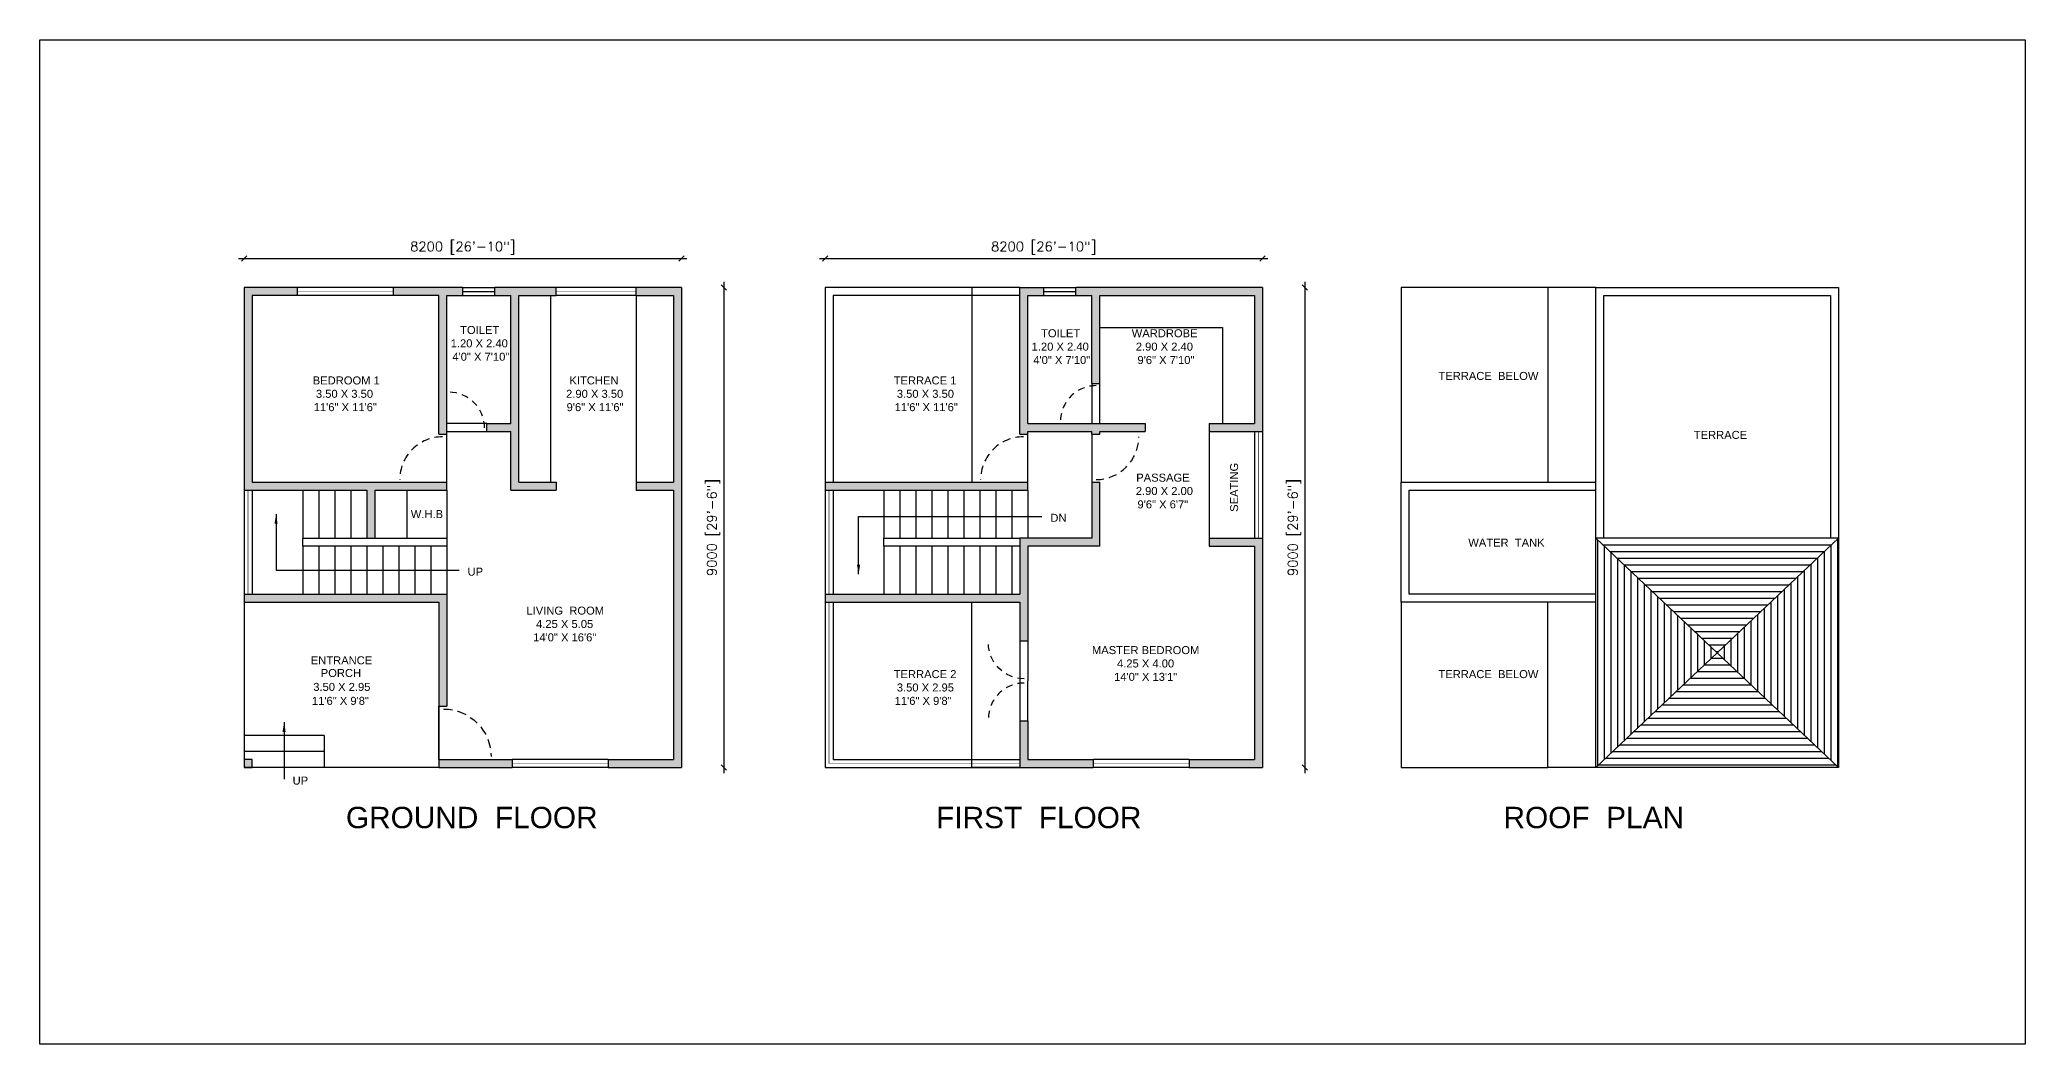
# Model space of a CAD drawing. Extents: x -17 to 217, y 0 to 30.
# Drawn here: x 179.34 to 216.57, y 0.39 to 19.22 of the extents above; entities that cross this region are included whole.
import ezdxf
from ezdxf.lldxf.tags import DXFTag

# ---------------------------------------------------------------- set-up
doc = ezdxf.new("R2010")
doc.units = 0
doc.header["$MEASUREMENT"] = 0
doc.linetypes.add('HIDDEN2', pattern=[0.1875, 0.125, -0.0625])
doc.layers.get('0').update_dxf_attribs({"linetype": 'CONTINUOUS'})
doc.layers.get('DEFPOINTS').update_dxf_attribs({"linetype": 'CONTINUOUS'})
for name, color, linetype in [('DIMENSION', 184, 'CONTINUOUS'), ('DOOR', 4, 'CONTINUOUS'), ('ELEVATION', 30, 'CONTINUOUS'), ('HATCH', 251, 'CONTINUOUS'), ('TEXT', 7, 'CONTINUOUS'), ('THIN', 250, 'CONTINUOUS'), ('THIN1', 252, 'CONTINUOUS'), ('TILE_DROP', 8, 'CONTINUOUS'), ('WALL', 7, 'CONTINUOUS'), ('WINDOW', 4, 'CONTINUOUS')]:
    doc.layers.add(name, color=color, linetype=linetype)
doc.layers.get('0').off()
doc.layers.get('0').freeze()
doc.styles.add('ROMANS', font='romans.shx', dxfattribs={"height": 0.18})
doc.styles.get("Standard").update_dxf_attribs({"font": 'arial.ttf'})
tags = doc.linetypes.add('DASHED2', pattern=[0.375, 0.25, -0.125]).pattern_tags.tags
tags[6:7] = [DXFTag(74, 4), DXFTag(75, 0), DXFTag(340, '0'), DXFTag(46, 1.0), DXFTag(50, 0.0), DXFTag(44, 0.0), DXFTag(45, 0.0)]
tags[4:5] = [DXFTag(74, 4), DXFTag(75, 0), DXFTag(340, '0'), DXFTag(46, 1.0), DXFTag(50, 0.0), DXFTag(44, 0.0), DXFTag(45, 0.0)]
doc.dimstyles.get("Standard").update_dxf_attribs({"dimtxt": 0.18, "dimasz": 0.18, "dimexe": 0.18, "dimexo": 0.0625, "dimgap": 0.09, "dimtad": 0, "dimtih": 1, "dimtoh": 1, "dimdec": 4, "dimzin": 0, "dimtxsty": 'STANDARD', "dimcen": 0.09, "dimazin": 3, "dimtfac": 1, "dimtdec": 4, "dimtofl": 0, "dimtmove": 0, "dimatfit": 3, "dimtolj": 1, "dimtzin": 0})
doc.dimstyles.new('STANDARD$0', dxfattribs={"dimtxt": 0.225, "dimasz": 0.1, "dimexe": 0.1, "dimexo": 0.05, "dimgap": 0.06, "dimtad": 1, "dimdec": 0, "dimlfac": 1000, "dimzin": 0, "dimtxsty": 'ROMANS', "dimblk": 'ARCHTICK', "dimblk1": 'OBLIQUE', "dimblk2": 'OBLIQUE', "dimsah": 1, "dimcen": 0.09, "dimdle": 0.1035, "dimse1": 1, "dimse2": 1, "dimclrd": 11, "dimclre": 11, "dimclrt": 7, "dimazin": 3, "dimtfac": 1, "dimtdec": 0, "dimtofl": 0, "dimtmove": 0, "dimatfit": 3, "dimtolj": 1, "dimtzin": 0})
pattern_1 = [(180, (-4.82024, 0), (0, -0.125), [])]

# ---------------------------------------------------------------- blocks, each defined once
blk = doc.blocks.new('_OBLIQUE')
at = {"color": 0, "linetype": 'BYBLOCK'}
blk.add_line((-0.5, -0.5), (0.5, 0.5), dxfattribs=at)
blk = doc.blocks.new('*D54')
at = {"layer": 'DEFPOINTS', "color": 0}
for p in [(191.376, 15.115), (183.176, 14.573), (191.376, 14.573)]:
    blk.add_point(p, dxfattribs=at)
at = {"layer": 'DIMENSION', "color": 11}
blk.add_line((183.072, 15.115), (191.479, 15.115), dxfattribs=at)
at = {"layer": 'DIMENSION', "color": 11, "xscale": 0.1, "yscale": 0.1, "zscale": 0.1, "rotation": 180}
blk.add_blockref('_OBLIQUE', (183.176, 15.115), dxfattribs=at)
at = {"layer": 'DIMENSION', "color": 11, "xscale": 0.1, "yscale": 0.1, "zscale": 0.1}
blk.add_blockref('_OBLIQUE', (191.376, 15.115), dxfattribs=at)
at = {"layer": 'DIMENSION', "color": 7, "insert": (187.276, 15.312), "char_height": 0.18, "attachment_point": 5, "style": 'ROMANS'}
blk.add_mtext('\\A1;8200 [26\'-10"]', dxfattribs=at)
blk = doc.blocks.new('_ARCHTICK')
at = {"color": 0, "linetype": 'BYBLOCK', "const_width": 0.15}
blk.add_lwpolyline([(-0.5, -0.5), (0.5, 0.5)], dxfattribs=at)
blk = doc.blocks.new('*D55')
at = {"layer": 'DEFPOINTS', "color": 0}
for p in [(191.376, 14.573), (191.376, 5.573), (192.172, 5.573)]:
    blk.add_point(p, dxfattribs=at)
at = {"layer": 'DIMENSION', "color": 11}
blk.add_line((192.172, 14.677), (192.172, 5.47), dxfattribs=at)
at = {"layer": 'DIMENSION', "color": 11, "xscale": 0.1, "yscale": 0.1, "zscale": 0.1}
for p, rotation in [((192.172, 14.573), 90), ((192.172, 5.573), 270)]:
    blk.add_blockref('_OBLIQUE', p, dxfattribs=dict(at, rotation=rotation))
at = {"layer": 'DIMENSION', "color": 7, "insert": (191.975, 10.073), "char_height": 0.18, "attachment_point": 5, "rotation": 90, "style": 'ROMANS'}
blk.add_mtext('\\A1;9000 [29\'-6"]', dxfattribs=at)
blk = doc.blocks.new('BD')
at = {"layer": 'DOOR', "linetype": 'HIDDEN2'}
blk.add_arc((4909.35, 572.122), 0.669, 270, 0, dxfattribs=at)
at = {"layer": 'TILE_DROP', "ltscale": 0.1}
blk.add_line((4909.283, 572.163), (4909.283, 571.413), dxfattribs=at)
blk = doc.blocks.new('*D78')
at = {"layer": 'DEFPOINTS', "color": 0}
for p in [(202.267, 15.115), (194.067, 14.573), (202.267, 14.573)]:
    blk.add_point(p, dxfattribs=at)
at = {"layer": 'DIMENSION', "color": 11}
blk.add_line((193.963, 15.115), (202.37, 15.115), dxfattribs=at)
at = {"layer": 'DIMENSION', "color": 11, "xscale": 0.1, "yscale": 0.1, "zscale": 0.1, "rotation": 180}
blk.add_blockref('_OBLIQUE', (194.067, 15.115), dxfattribs=at)
at = {"layer": 'DIMENSION', "color": 11, "xscale": 0.1, "yscale": 0.1, "zscale": 0.1}
blk.add_blockref('_OBLIQUE', (202.267, 15.115), dxfattribs=at)
at = {"layer": 'DIMENSION', "color": 7, "insert": (198.167, 15.312), "char_height": 0.18, "attachment_point": 5, "style": 'ROMANS'}
blk.add_mtext('\\A1;8200 [26\'-10"]', dxfattribs=at)
blk = doc.blocks.new('*D79')
at = {"layer": 'DEFPOINTS', "color": 0}
for p in [(202.267, 14.573), (202.267, 5.573), (203.063, 5.573)]:
    blk.add_point(p, dxfattribs=at)
at = {"layer": 'DIMENSION', "color": 11}
blk.add_line((203.063, 14.677), (203.063, 5.47), dxfattribs=at)
at = {"layer": 'DIMENSION', "color": 11, "xscale": 0.1, "yscale": 0.1, "zscale": 0.1}
for p, rotation in [((203.063, 14.573), 90), ((203.063, 5.573), 270)]:
    blk.add_blockref('_OBLIQUE', p, dxfattribs=dict(at, rotation=rotation))
at = {"layer": 'DIMENSION', "color": 7, "insert": (202.865, 10.073), "char_height": 0.18, "attachment_point": 5, "rotation": 90, "style": 'ROMANS'}
blk.add_mtext('\\A1;9000 [29\'-6"]', dxfattribs=at)

msp = doc.modelspace()

# ---------------------------------------------------------------- hatches: boundary and pattern name
at = {"layer": 'HATCH'}
h = msp.add_hatch(color=251, dxfattribs=at)
h.dxf.hatch_style = 1
h.paths.add_polyline_path([(184.1759, 14.5734), (183.1759, 14.5734), (183.1759, 10.7734), (185.4759, 10.7734), (185.4759, 9.8734), (185.6259, 9.8734), (185.6259, 10.7734), (186.9759, 10.7734), (186.9759, 10.9234), (183.3259, 10.9234), (183.3259, 14.4234), (184.1759, 14.4234)])
h.paths.add_polyline_path([(187.2759, 14.5734), (185.9759, 14.5734), (185.9759, 14.4234), (186.8259, 14.4234), (186.8259, 11.8224), (186.9759, 11.8224), (186.9759, 14.4234), (187.2759, 14.4234)])
h.paths.add_polyline_path([(189.0259, 14.5734), (187.8759, 14.5734), (187.8759, 14.4234), (188.1759, 14.4234), (188.1759, 12.0234), (187.7259, 12.0234), (187.7259, 11.8734), (188.1759, 11.8734), (188.1759, 10.7734), (189.0259, 10.7734), (189.0259, 10.9234), (188.3259, 10.9234), (188.3259, 14.4234), (189.0259, 14.4234)])
h.paths.add_polyline_path([(191.3759, 14.5734), (190.5259, 14.5734), (190.5259, 14.4234), (191.2259, 14.4234), (191.2259, 10.9234), (190.5259, 10.9234), (190.5259, 10.7734), (191.2259, 10.7734), (191.2259, 5.7234), (190.0009, 5.7234), (190.0009, 5.5734), (191.3759, 5.5734)])
h.paths.add_polyline_path([(186.9759, 8.8234), (183.1759, 8.8234), (183.1759, 8.6734), (186.8259, 8.6734), (186.8259, 6.7234), (186.937, 6.7234), (186.9759, 6.7234)])
h.paths.add_polyline_path([(188.2009, 5.7234), (186.8259, 5.7234), (186.8259, 5.5734), (188.2009, 5.5734)])
h.paths.add_polyline_path([(183.3259, 5.7234), (183.1759, 5.7234), (183.1759, 5.5734), (183.3259, 5.5734)])
h = msp.add_hatch(color=251, dxfattribs=at)
h.dxf.hatch_style = 1
h.paths.add_polyline_path([(202.2667, 14.5734), (198.7667, 14.5734), (198.7667, 14.4234), (199.0667, 14.4234), (199.0667, 12.7734), (199.2167, 12.7734), (199.2167, 14.4234), (202.1167, 14.4234), (202.1167, 12.0234), (201.2667, 12.0234), (201.2667, 11.8734), (202.2667, 11.8734)])
h.paths.add_polyline_path([(197.8667, 14.4234), (198.1667, 14.4234), (198.1667, 14.5734), (197.7167, 14.5734), (197.7167, 11.8224), (197.8667, 11.8224), (197.8667, 11.8734), (199.0667, 11.8734), (199.0667, 11.8224), (199.2167, 11.8224), (199.2167, 11.8734), (200.0667, 11.8734), (200.0667, 12.0234), (197.8667, 12.0234)])
h.paths.add_polyline_path([(199.2167, 10.9234), (199.0667, 10.9234), (199.0667, 9.8734), (197.7167, 9.8734), (197.7167, 9.7234), (197.7167, 8.8234), (194.0667, 8.8234), (194.0667, 8.6734), (197.7167, 8.6734), (197.7167, 7.9484), (197.8667, 7.9484), (197.8667, 9.7234), (199.2167, 9.7234)])
h.paths.add_polyline_path([(197.8667, 10.9234), (197.7668, 10.9234), (194.0667, 10.9234), (194.0667, 10.7734), (197.8667, 10.7734)])
h.paths.add_polyline_path([(200.8917, 5.7234), (200.8917, 5.5734), (202.2667, 5.5734), (202.2667, 9.8734), (201.2667, 9.8734), (201.2667, 9.7234), (202.1167, 9.7234), (202.1167, 5.7234)])
h.paths.add_polyline_path([(199.0917, 5.5734), (199.0917, 5.7234), (197.8667, 5.7234), (197.8667, 6.4484), (197.7167, 6.4484), (197.7167, 5.5734)])
h = msp.add_hatch(dxfattribs=at)
h.set_pattern_fill('ANSI31', color=15, angle=135)
h.set_pattern_definition(pattern_1)
h.paths.add_polyline_path([(210.7922, 7.7234), (213.0672, 9.8734), (208.5172, 9.8734)])
h = msp.add_hatch(dxfattribs=at)
h.set_pattern_fill('ANSI31', color=15, angle=45)
h.set_pattern_definition([(90, (-4.82024, 0), (-0.125, 0), [])])
h.paths.add_polyline_path([(213.0672, 5.5734), (213.0672, 9.8734), (210.7922, 7.7234)])
h.paths.add_polyline_path([(210.7922, 7.7234), (208.5172, 9.8734), (208.5172, 5.5734)])
h = msp.add_hatch(dxfattribs=at)
h.set_pattern_fill('ANSI31', color=15, angle=135)
h.set_pattern_definition(pattern_1)
h.paths.add_polyline_path([(213.0672, 5.5734), (210.7922, 7.7234), (208.5172, 5.5734)])

# ---------------------------------------------------------------- linework, layer by layer
at = {"layer": 'ELEVATION'}
for p, q in [((184.2759, 10.7734), (184.2759, 9.8734)), ((195.1667, 10.7734), (195.1667, 9.8734)), ((195.4667, 10.7734), (195.4667, 9.8734)), ((195.7667, 10.7734), (195.7667, 9.8734)), ((196.0667, 10.7734), (196.0667, 9.8734)), ((196.3667, 10.7734), (196.3667, 9.8734)), ((196.6667, 10.7734), (196.6667, 9.8734)), ((196.9667, 10.7734), (196.9667, 9.8734)), ((197.2667, 10.7734), (197.2667, 9.8734)), ((197.5667, 10.7734), (197.5667, 9.8734)), ((197.8667, 10.7734), (197.8667, 9.8734)), ((184.2759, 9.7234), (184.2759, 8.8234)), ((184.5759, 9.7234), (184.5759, 8.8234)), ((184.8759, 9.7234), (184.8759, 8.8234)), ((185.1759, 9.7234), (185.1759, 8.8234)), ((185.4759, 9.7234), (185.4759, 8.8234)), ((185.7759, 9.7234), (185.7759, 8.8234)), ((186.0759, 9.7234), (186.0759, 8.8234)), ((186.3759, 9.7234), (186.3759, 8.8234)), ((186.6759, 9.7234), (186.6759, 8.8234)), ((186.9759, 9.7234), (186.9759, 8.8234)), ((195.1667, 9.7234), (195.1667, 8.8234)), ((183.1759, 8.6734), (183.1759, 5.5734)), ((184.6759, 6.1734), (183.1759, 6.1734)), ((184.6759, 6.1734), (184.6759, 5.5734)), ((184.6759, 5.8734), (183.1759, 5.8734)), ((186.8259, 5.5734), (183.1759, 5.5734))]:
    msp.add_line(p, q, dxfattribs=at)
at = {"layer": 'ELEVATION', "linetype": 'DASHED2'}
for p, q in [((184.5759, 10.7734), (184.5759, 9.8734)), ((184.8759, 10.7734), (184.8759, 9.8734)), ((185.1759, 10.7734), (185.1759, 9.8734)), ((186.9759, 10.7734), (186.9759, 9.8734)), ((195.4667, 9.7234), (195.4667, 8.8234)), ((195.7667, 9.7234), (195.7667, 8.8234)), ((196.0667, 9.7234), (196.0667, 8.8234)), ((196.3667, 9.7234), (196.3667, 8.8234)), ((196.6667, 9.7234), (196.6667, 8.8234)), ((196.9667, 9.7234), (196.9667, 8.8234)), ((197.2667, 9.7234), (197.2667, 8.8234)), ((197.5667, 9.7234), (197.5667, 8.8234))]:
    msp.add_line(p, q, dxfattribs=at)
at = {"layer": 'ELEVATION', "color": 15}
for p, q in [((213.0672, 9.8734), (208.5172, 9.8734)), ((208.5172, 9.8734), (213.0672, 5.5734)), ((213.0672, 9.8734), (208.5172, 5.5734))]:
    msp.add_line(p, q, dxfattribs=at)
at = {"layer": 'ELEVATION'}
for points in [[(197.7167, 14.5734), (194.0667, 14.5734), (194.0667, 10.9234)], [(197.7167, 14.4234), (194.2167, 14.4234), (194.2167, 10.9234)], [(185.4759, 9.8734), (186.9759, 9.8734), (186.9759, 9.7234), (184.2759, 9.7234), (184.2759, 9.8734), (185.4759, 9.8734)], [(196.3667, 9.8734), (197.7167, 9.8734), (197.7167, 9.7234), (195.1667, 9.7234), (195.1667, 9.8734), (196.3667, 9.8734)], [(194.0667, 8.6734), (194.0667, 5.5734), (197.7167, 5.5734)], [(194.2167, 8.6734), (194.2167, 5.7234), (197.7167, 5.7234)]]:
    msp.add_lwpolyline(points, dxfattribs=at)
at = {"layer": 'ELEVATION', "color": 15, "linetype": 'DASHED2'}
for points in [[(197.7167, 14.5734), (196.8167, 14.5734), (196.8167, 10.9234)], [(197.7167, 5.5734), (196.8167, 5.5734), (196.8167, 8.6734)]]:
    msp.add_lwpolyline(points, dxfattribs=at)
at = {"layer": 'ELEVATION', "color": 15}
for points in [[(208.5172, 14.5734), (207.6172, 14.5734), (207.6172, 10.9234)], [(208.5172, 10.9234), (208.5172, 14.5734), (213.0672, 14.5734), (213.0672, 5.5734), (208.5172, 5.5734), (208.5172, 10.9234)], [(208.6672, 9.8734), (208.6672, 14.4234), (212.9172, 14.4234), (212.9172, 9.8734)], [(208.5172, 8.6734), (204.8672, 8.6734), (204.8672, 10.9234), (208.5172, 10.9234)], [(208.5172, 8.8234), (205.0172, 8.8234), (205.0172, 10.7734), (208.5172, 10.7734)], [(208.5172, 5.5734), (207.6172, 5.5734), (207.6172, 8.6734)]]:
    msp.add_lwpolyline(points, dxfattribs=at)
at = {"layer": 'HATCH'}
for p, q in [((187.2759, 14.4234), (187.2759, 14.5734)), ((187.8759, 14.4234), (187.8759, 14.5734)), ((198.1667, 14.4234), (198.1667, 14.5734)), ((198.7667, 14.4234), (198.7667, 14.5734))]:
    msp.add_line(p, q, dxfattribs=at)
at = {"layer": 'THIN1'}
for p, q in [((188.9259, 10.9234), (188.9259, 14.4234)), ((190.5259, 14.4234), (190.5259, 10.9234)), ((199.2167, 13.8234), (201.5167, 13.8234)), ((201.5167, 13.8234), (201.5167, 12.0234)), ((199.0667, 12.7734), (199.0667, 12.0234)), ((187.7259, 12.0234), (186.9759, 12.0234)), ((201.2667, 11.8734), (201.2667, 9.8734)), ((186.2259, 10.7734), (186.2259, 9.8734)), ((197.7167, 7.9484), (197.7167, 6.4484)), ((186.8259, 6.7234), (186.8259, 5.7234))]:
    msp.add_line(p, q, dxfattribs=at)
at = {"layer": 'THIN1', "color": 9}
for points in [[(207.6172, 14.5734), (204.8672, 14.5734), (204.8672, 10.9234)], [(204.8672, 8.6734), (204.8672, 5.5734), (207.6172, 5.5734)]]:
    msp.add_lwpolyline(points, dxfattribs=at)
at = {"layer": 'WALL'}
for p, q in [((183.1759, 14.5734), (183.1759, 10.7734)), ((184.1759, 14.5734), (183.1759, 14.5734)), ((184.1759, 14.4234), (184.1759, 14.5734)), ((185.9759, 14.4234), (185.9759, 14.5734)), ((187.2759, 14.5734), (185.9759, 14.5734)), ((189.0259, 14.5734), (187.8759, 14.5734)), ((189.0259, 14.4234), (189.0259, 14.5734)), ((191.3759, 14.5734), (190.5259, 14.5734)), ((190.5259, 14.4234), (190.5259, 14.5734)), ((191.3759, 14.5734), (191.3759, 5.5734)), ((197.7167, 11.8224), (197.7167, 14.5734)), ((197.7167, 14.5734), (198.1667, 14.5734)), ((202.2667, 14.5734), (198.7667, 14.5734)), ((202.2667, 14.5734), (202.2667, 11.8734)), ((183.3259, 14.4234), (183.3259, 10.9234)), ((184.1759, 14.4234), (183.3259, 14.4234)), ((186.8259, 14.4234), (185.9759, 14.4234)), ((186.8259, 11.8224), (186.8259, 14.4234)), ((186.9759, 14.4234), (187.2759, 14.4234)), ((186.9759, 11.8224), (186.9759, 14.4234)), ((187.8759, 14.4234), (188.1759, 14.4234)), ((188.1759, 12.0234), (188.1759, 14.4234)), ((188.3259, 10.9234), (188.3259, 14.4234)), ((188.3259, 14.4234), (189.0259, 14.4234)), ((190.5259, 14.4234), (191.2259, 14.4234)), ((191.2259, 14.4234), (191.2259, 10.9234)), ((197.8667, 14.4234), (198.1667, 14.4234)), ((197.8667, 12.0234), (197.8667, 14.4234)), ((198.7667, 14.4234), (199.0667, 14.4234)), ((199.0667, 12.7734), (199.0667, 14.4234)), ((199.2167, 14.4234), (202.1167, 14.4234)), ((199.2167, 12.7734), (199.2167, 14.4234)), ((202.1167, 14.4234), (202.1167, 12.0234)), ((199.0667, 12.7734), (199.2167, 12.7734)), ((187.7259, 12.0234), (188.1759, 12.0234)), ((187.7259, 11.8734), (187.7259, 12.0234)), ((197.8667, 12.0234), (200.0667, 12.0234)), ((200.0667, 12.0234), (200.0667, 11.8734)), ((201.2667, 12.0234), (201.2667, 11.8734)), ((201.2667, 12.0234), (202.1167, 12.0234)), ((186.8259, 11.8224), (186.9759, 11.8224)), ((187.7259, 11.8734), (188.1759, 11.8734)), ((188.1759, 10.7734), (188.1759, 11.8734)), ((197.7167, 11.8224), (197.8667, 11.8224)), ((197.8667, 11.8224), (197.8667, 11.8734)), ((197.8667, 11.8734), (199.0667, 11.8734)), ((199.0667, 11.8224), (199.0667, 11.8734)), ((199.0667, 11.8224), (199.2167, 11.8224)), ((199.2167, 11.8734), (200.0667, 11.8734)), ((199.2167, 11.8224), (199.2167, 11.8734)), ((201.2667, 11.8734), (202.2667, 11.8734)), ((183.3259, 10.9234), (186.9759, 10.9234)), ((186.9759, 10.7734), (186.9759, 10.9234)), ((188.3259, 10.9234), (189.0259, 10.9234)), ((189.0259, 10.9234), (189.0259, 10.7734)), ((190.5259, 10.9234), (190.5259, 10.7734)), ((190.5259, 10.9234), (191.2259, 10.9234)), ((194.0667, 10.9234), (197.8667, 10.9234)), ((194.0667, 10.9234), (194.0667, 10.7734)), ((197.8667, 10.7734), (197.8667, 10.9234)), ((199.0667, 10.9234), (199.0667, 9.8734)), ((199.0667, 10.9234), (199.2167, 10.9234)), ((199.2167, 9.7234), (199.2167, 10.9234)), ((183.1759, 10.7734), (185.4759, 10.7734)), ((185.4759, 10.7734), (185.4759, 9.8734)), ((185.6259, 10.7734), (185.6259, 9.8734)), ((185.6259, 10.7734), (186.9759, 10.7734)), ((188.1759, 10.7734), (189.0259, 10.7734)), ((190.5259, 10.7734), (191.2259, 10.7734)), ((191.2259, 10.7734), (191.2259, 5.7234)), ((194.0667, 10.7734), (197.8667, 10.7734)), ((199.0667, 9.8734), (197.7167, 9.8734)), ((197.7167, 9.8734), (197.7167, 8.8234)), ((197.8667, 9.7234), (197.8667, 7.9484)), ((199.2167, 9.7234), (197.8667, 9.7234)), ((201.2667, 9.8734), (202.2667, 9.8734)), ((201.2667, 9.8734), (201.2667, 9.7234)), ((201.2667, 9.7234), (202.1167, 9.7234)), ((202.1167, 9.7234), (202.1167, 5.7234)), ((202.2667, 9.8734), (202.2667, 5.5734)), ((183.1759, 8.8234), (186.9759, 8.8234)), ((183.1759, 8.8234), (183.1759, 8.6734)), ((183.1759, 8.6734), (186.8259, 8.6734)), ((186.8259, 8.6734), (186.8259, 6.7234)), ((186.9759, 8.8234), (186.9759, 6.7234)), ((194.0667, 8.8234), (197.7167, 8.8234)), ((194.0667, 8.8234), (194.0667, 8.6734)), ((194.0667, 8.6734), (197.7167, 8.6734)), ((197.7167, 8.6734), (197.7167, 7.9484)), ((197.7167, 7.9484), (197.8667, 7.9484)), ((186.8259, 6.7234), (186.9759, 6.7234)), ((197.7167, 6.4484), (197.8667, 6.4484)), ((197.7167, 6.4484), (197.7167, 5.5734)), ((197.8667, 6.4484), (197.8667, 5.7234)), ((186.8259, 5.7234), (188.2009, 5.7234)), ((186.8259, 5.7234), (186.8259, 5.5734)), ((188.2009, 5.7234), (188.2009, 5.5734)), ((190.0009, 5.7234), (190.0009, 5.5734)), ((190.0009, 5.7234), (191.2259, 5.7234)), ((197.8667, 5.7234), (199.0917, 5.7234)), ((199.0917, 5.7234), (199.0917, 5.5734)), ((200.8917, 5.7234), (200.8917, 5.5734)), ((200.8917, 5.7234), (202.1167, 5.7234)), ((186.8259, 5.5734), (188.2009, 5.5734)), ((190.0009, 5.5734), (191.3759, 5.5734)), ((197.7167, 5.5734), (199.0917, 5.5734)), ((200.8917, 5.5734), (202.2667, 5.5734))]:
    msp.add_line(p, q, dxfattribs=at)
for points in [[(179.3445, 19.2189), (216.5682, 19.2189), (216.5682, 0.3851), (179.3445, 0.3851)], [(183.1759, 5.5734), (183.3259, 5.5734), (183.3259, 5.7234), (183.1759, 5.7234)]]:
    msp.add_lwpolyline(points, close=True, dxfattribs=at)
at = {"layer": 'WINDOW'}
for p, q in [((185.9759, 14.5734), (184.1759, 14.5734)), ((187.2759, 14.5734), (187.8759, 14.5734)), ((190.5259, 14.5734), (189.0259, 14.5734)), ((198.1667, 14.5734), (198.7667, 14.5734)), ((185.9759, 14.4234), (184.1759, 14.4234)), ((187.2759, 14.4984), (187.8759, 14.4984)), ((187.2759, 14.4234), (187.8759, 14.4234)), ((190.5259, 14.4234), (189.0259, 14.4234)), ((198.1667, 14.4984), (198.7667, 14.4984)), ((198.1667, 14.4234), (198.7667, 14.4234)), ((202.1167, 11.8734), (202.1167, 9.8734)), ((202.2667, 11.8734), (202.2667, 9.8734)), ((183.1759, 10.7734), (183.1759, 8.8234)), ((183.3259, 10.7734), (183.3259, 8.8234)), ((194.0667, 10.7734), (194.0667, 8.8234)), ((194.2167, 10.7734), (194.2167, 8.8234)), ((190.0009, 5.7234), (188.2009, 5.7234)), ((200.8917, 5.7234), (199.0917, 5.7234)), ((190.0009, 5.5734), (188.2009, 5.5734)), ((200.8917, 5.5734), (199.0917, 5.5734))]:
    msp.add_line(p, q, dxfattribs=at)
at = {"layer": 'WINDOW', "const_width": 0.01}
for points in [[(185.9759, 14.4984), (184.1759, 14.4984)], [(190.5259, 14.4984), (189.0259, 14.4984)], [(202.1917, 11.8734), (202.1917, 9.8734)], [(183.2509, 10.7734), (183.2509, 8.8234)], [(194.1417, 10.7734), (194.1417, 8.8234)], [(194.1417, 8.6734), (194.1417, 5.6484), (197.7167, 5.6484)], [(190.0009, 5.6484), (188.2009, 5.6484)], [(200.8917, 5.6484), (199.0917, 5.6484)]]:
    msp.add_lwpolyline(points, dxfattribs=at)

# ---------------------------------------------------------------- block references
at = {"layer": 'DOOR'}
for p, rotation in [((5108.4998, 584.186), 180), ((759.1386, -4897.4097), 90.00000000000001), ((5107.1498, 578.611), 180)]:
    msp.add_blockref('BD', p, dxfattribs=dict(at, rotation=rotation))
at = {"layer": 'DOOR', "rotation": 180}
for p, xscale, yscale, zscale in [((6071.6517, 696.7652), 1.198683313743913, 1.198683313743913, 1.198683313743913), ((6082.5424, 696.7652), 1.198683313743913, 1.198683313743913, 1.198683313743913), ((-6358.8848, 768.6069), -1.333333333333462, 1.333333333333462, 1.333333333333462)]:
    msp.add_blockref('BD', p, dxfattribs=dict(at, xscale=xscale, yscale=yscale, zscale=zscale))
at = {"layer": 'DOOR', "xscale": 1.198683313743913, "yscale": 1.198683313743913, "zscale": 1.198683313743913}
msp.add_blockref('BD', (-5685.609, -674.0195), dxfattribs=at)
at = {"layer": 'DOOR', "xscale": -1}
msp.add_blockref('BD', (5107.1498, -564.2143), dxfattribs=at)

# ---------------------------------------------------------------- texts
at = {"layer": 'TEXT'}
for s, p in [('TOILET', (187.226, 13.7018)), ('TOILET', (198.1168, 13.6404)), ('WARDROBE', (199.8167, 13.6404)), ('1.20 X 2.40', (187.0492, 13.4512)), ('1.20 X 2.40', (197.9399, 13.3898)), ('2.90 X 2.40', (199.8931, 13.3898)), ('4\'0" X 7\'10"', (187.0804, 13.2005)), ('4\'0" X 7\'10"', (197.9712, 13.1391)), ('9\'6" X 7\'10"', (199.9244, 13.1391)), ('BEDROOM 1', (184.4632, 12.7562)), ('3.50 X 3.50', (184.5219, 12.5056)), ('2.90 X 3.50', (189.2124, 12.5056)), ('KITCHEN', (189.2747, 12.7562)), ('TERRACE 1', (195.354, 12.7562)), ('3.50 X 3.50', (195.4127, 12.5056)), ('TERRACE  BELOW', (205.5664, 12.8404)), ('11\'6" X 11\'6"', (184.4818, 12.255)), ('9\'6" X 11\'6"', (189.2221, 12.255)), ('11\'6" X 11\'6"', (195.3726, 12.255)), ('TERRACE ', (210.3531, 11.7347)), ('2.90 X 2.00', (199.8931, 10.6829)), ('PASSAGE', (199.9012, 10.9335)), ('9\'6" X 6\'7"', (199.9244, 10.4323)), ('W.H.B', (186.3008, 10.2503)), ('DN', (198.2909, 10.1802)), ('WATER  TANK', (206.1259, 9.7142)), ('UP', (187.3655, 9.1706)), ('LIVING  ROOM', (188.4696, 8.4406)), ('4.25 X 5.05', (188.6496, 8.19)), ('14\'0" X 16\'6"', (188.5951, 7.9394)), ('MASTER BEDROOM', (199.0706, 7.7003)), ('ENTRANCE', (184.4262, 7.5084)), ('4.25 X 4.00', (199.5403, 7.4497)), ('3.50 X 2.95', (184.4726, 7.0102)), ('PORCH', (184.6131, 7.2713)), ('TERRACE 2', (195.354, 7.2501)), ('3.50 X 2.95', (195.4127, 6.9995)), ('14\'0" X 13\'1"', (199.4859, 7.1991)), ('TERRACE  BELOW', (205.5664, 7.2501)), ('11\'6" X 9\'8"', (184.4482, 6.7491)), ('11\'6" X 9\'8"', (195.3726, 6.7489)), ('UP', (184.0861, 5.2541))]:
    msp.add_text(s, height=0.15, dxfattribs=at).set_placement(p)
msp.add_text('SEATING', height=0.15, rotation=90, dxfattribs=at).set_placement((201.8105, 10.3677))
at = {"layer": 'TEXT', "color": 7}
for s, p in [('GROUND  FLOOR', (185.0848, 4.437)), ('FIRST  FLOOR', (196.1492, 4.437)), ('ROOF  PLAN', (206.7865, 4.437))]:
    msp.add_text(s, height=0.4, dxfattribs=at).set_placement(p)

# ---------------------------------------------------------------- dimensions: what is measured, and where the dimension line sits
at = {"layer": 'DIMENSION'}
for base, p1, p2, picture, middle in [((191.3759, 15.1146), (183.1759, 14.5734), (191.3759, 14.5734), '*D54', (187.2759, 15.3118)), ((202.2667, 15.1146), (194.0667, 14.5734), (202.2667, 14.5734), '*D78', (198.1667, 15.3118))]:
    dim = msp.add_linear_dim(base=base, p1=p1, p2=p2, dimstyle='STANDARD$0', dxfattribs=at)
    dim.commit()
    dim.dimension.update_dxf_attribs({"geometry": picture, "text_midpoint": middle})
for base, p1, p2, picture, middle in [((192.1718, 5.5734), (191.3759, 14.5734), (191.3759, 5.5734), '*D55', (191.9747, 10.0734)), ((203.0626, 5.5734), (202.2667, 14.5734), (202.2667, 5.5734), '*D79', (202.8655, 10.0734))]:
    dim = msp.add_linear_dim(base=base, p1=p1, p2=p2, angle=90, dimstyle='STANDARD$0', dxfattribs=at)
    dim.commit()
    dim.dimension.update_dxf_attribs({"geometry": picture, "text_midpoint": middle})

# ---------------------------------------------------------------- leaders
at = {"layer": 'THIN'}
msp.add_leader([(183.7751, 10.3234), (183.7751, 9.2734), (187.2053, 9.2734)], dimstyle='STANDARD', override={"dimgap": 0.09, "dimtad": 0}, dxfattribs=at)
for points in [[(194.6958, 9.197), (194.6958, 10.283), (198.1307, 10.283)], [(183.9259, 6.4225), (183.9259, 5.3569)]]:
    msp.add_leader(points, dimstyle='STANDARD', dxfattribs=at)

doc.saveas('drawing.dxf')
